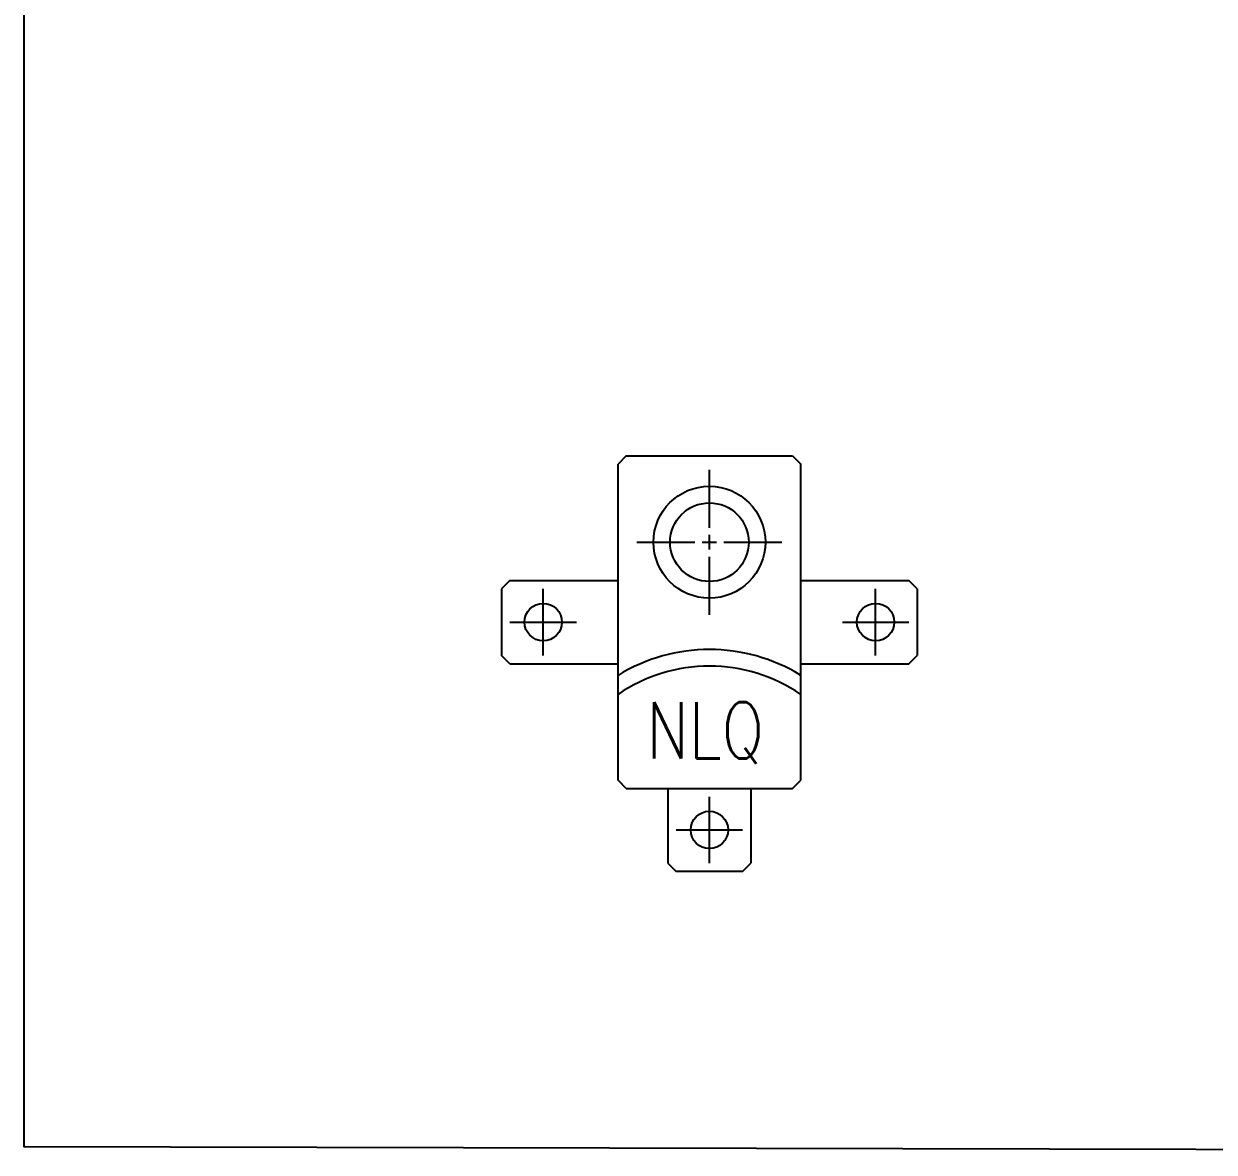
# Model space of a CAD drawing. Header units: millimetres. Extents: x 7997 to 8570, y 4594 to 4866.
# Drawn here: x 7996.6 to 8139.8, y 4594.3 to 4730 of the extents above; entities that cross this region are included whole.
import ezdxf

# ---------------------------------------------------------------- set-up
doc = ezdxf.new("R2010")
doc.units = ezdxf.units.MM
doc.linetypes.add('CENTER', pattern=[50.8, 31.75, -6.35, 6.35, -6.35])
doc.layers.add('1', color=220, linetype='CENTER')
doc.styles.get("Standard").update_dxf_attribs({"font": 'romans.shx', "bigfont": 'whgtxt.shx'})

# ---------------------------------------------------------------- blocks, each defined once
blk = doc.blocks.new('Q1')
at = {"color": 4}
for p, q in [((5937.88, 4768.45), (5936.88, 4767.45)), ((5936.88, 4729.45), (5936.88, 4767.45)), ((5937.88, 4768.45), (5957.88, 4768.45)), ((5957.88, 4768.45), (5958.88, 4767.45)), ((5958.88, 4729.45), (5958.88, 4767.45)), ((5923.88, 4753.45), (5922.88, 4752.45)), ((5923.88, 4753.45), (5936.88, 4753.45)), ((5958.88, 4753.45), (5971.88, 4753.45)), ((5972.88, 4752.45), (5971.88, 4753.45)), ((5922.88, 4752.45), (5922.88, 4744.45)), ((5972.88, 4752.45), (5972.88, 4744.45)), ((5923.88, 4743.45), (5922.88, 4744.45)), ((5971.88, 4743.45), (5972.88, 4744.45)), ((5923.88, 4743.45), (5936.88, 4743.45)), ((5958.88, 4743.45), (5971.88, 4743.45)), ((5937.88, 4728.45), (5936.88, 4729.45)), ((5957.88, 4728.45), (5958.88, 4729.45)), ((5937.88, 4728.45), (5957.88, 4728.45)), ((5942.88, 4728.45), (5942.88, 4719.45)), ((5952.88, 4728.45), (5952.88, 4719.45)), ((5942.88, 4719.45), (5943.88, 4718.45)), ((5951.88, 4718.45), (5952.88, 4719.45)), ((5951.88, 4718.45), (5943.88, 4718.45))]:
    blk.add_line(p, q, dxfattribs=at)
for centre, radius in [((5947.88, 4758.06), 6.73), ((5947.88, 4758.06), 4.73), ((5927.88, 4748.45), 2.25), ((5967.88, 4748.45), 2.25), ((5947.88, 4723.45), 2.25)]:
    blk.add_circle(centre, radius, dxfattribs=at)
for centre, radius, start, end in [((5947.88, 4724.13), 21.02, 58.4535, 121.5465), ((5947.88, 4723.64), 19.51, 55.6776, 124.3224)]:
    blk.add_arc(centre, radius, start, end, dxfattribs=at)
at = {"layer": '1', "color": 4, "ltscale": 3}
for p, q in [((5947.88, 4759.8), (5947.88, 4766.78)), ((5947.88, 4757.18), (5947.88, 4758.93)), ((5939.15, 4758.06), (5946.13, 4758.06)), ((5947.01, 4758.06), (5948.75, 4758.06)), ((5949.63, 4758.06), (5956.61, 4758.06)), ((5947.88, 4749.33), (5947.88, 4756.31)), ((5927.88, 4744.45), (5927.88, 4752.45)), ((5967.88, 4744.45), (5967.88, 4752.45)), ((5923.88, 4748.45), (5931.88, 4748.45)), ((5963.88, 4748.45), (5971.88, 4748.45)), ((5947.88, 4719.45), (5947.88, 4727.45)), ((5943.88, 4723.45), (5951.88, 4723.45))]:
    blk.add_line(p, q, dxfattribs=at)
at = {"color": 4, "width": 0.8}
blk.add_text('NLQ', height=6.75, dxfattribs=at).set_placement((5940.32, 4732.06))

msp = doc.modelspace()

# ---------------------------------------------------------------- linework, layer by layer
msp.add_lwpolyline([(8296.28, 4865.76), (7996.57, 4865.76), (7996.57, 4595.01), (8296.28, 4594.31)], close=True)

# ---------------------------------------------------------------- block references
msp.add_blockref('Q1', (2131.19, -90.38))

doc.saveas('drawing.dxf')
